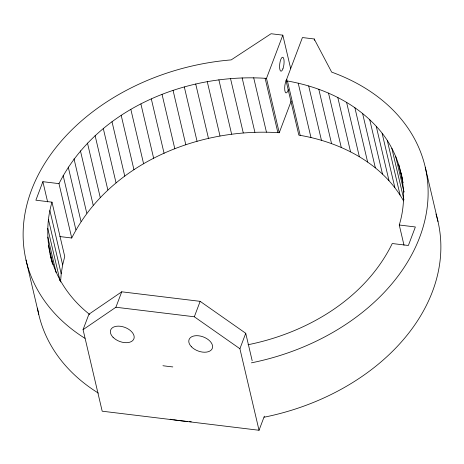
<?xml version="1.0" encoding="UTF-8"?>
<svg xmlns="http://www.w3.org/2000/svg" width="464" height="464" viewBox="0 0 464 464"><rect width="100%" height="100%" fill="white"/><g stroke="black" fill="none" stroke-linecap="round" stroke-linejoin="round"><path stroke-width="0.7" d="M52.328 263.43C46.62 243.513 46.023 222.094 51.985 202.159L35.879 200.199L42.879 181.679L58.986 183.64L71.74 238.003L59.833 236.553M60.54 281.984L61.19 273.801L62.646 264.909L64.74 256.522L51.985 202.159M404.005 245.218L399.26 225.005C409.741 190.982 400.67 152.204 376.246 126.307C352.878 100.897 319.708 86.437 286.091 80.759L302.429 37.549L314.192 38.976L331.656 72.111A204.943 151.345 -13.2 0 1 423.603 225.278A204.943 151.345 -13.2 0 1 251.384 362.842M264.358 416.173L259.034 430.267L102.19 411.197L83.068 329.655L88.902 314.221L121.736 291.81L200.158 301.345L245.74 333.291L252.172 360.708M83.068 329.655L115.901 307.243L121.736 291.81M71.74 238.003C109.411 163.461 198.812 127.229 279.241 132.739L266.487 78.375L282.825 35.165L271.063 33.733L231.188 59.897A204.943 151.345 -13.2 0 0 38.924 173.594A204.943 151.345 -13.2 0 0 84.97 338.337M259.034 430.267L239.905 348.725L194.323 316.779L200.158 301.345M279.241 132.739L291.235 101.007M239.905 348.725L245.74 333.291M58.986 183.64C96.663 109.098 186.064 72.871 266.487 78.375M248.072 344.723C306.907 332.903 365.18 298.88 392.26 243.525L408.372 245.485L415.373 226.966L399.26 225.005M115.901 307.243L194.323 316.779M403.552 200.895C382.353 163.137 340.327 142.007 298.845 135.123L286.091 80.759M89.761 314.528C70.516 299.495 55.732 278.319 50.199 254.371M425.244 167.168L437.993 221.531M401.047 172.794L402.52 179.069M398.715 164.407L402.967 182.526M402.63 181.36L402.955 182.752M395.641 156.229L403.982 191.771M403.454 190.06L403.941 192.148M391.842 148.3L403.941 199.874M387.33 140.644L400.078 195.008M382.127 133.307L394.876 187.665M376.246 126.307L389 180.67M369.727 119.683L382.481 174.046M362.593 113.465L375.341 167.823M354.867 107.671L367.616 162.035M346.591 102.335L359.339 156.693M337.792 97.475L350.546 151.832M328.518 93.107L341.266 147.471M314.192 38.976L314.511 40.339M318.803 89.256L331.551 143.62M308.688 85.944L321.436 140.302M298.213 83.172L310.967 137.535M282.825 35.165L290.673 68.62M287.431 80.962L300.185 135.32M265.124 78.248L277.872 132.611M253.692 77.761L266.44 132.118M242.138 77.853L254.887 132.211M230.509 78.526L243.264 132.884M218.869 79.779L231.617 134.137M207.251 81.6L220 135.964M195.715 83.99L208.464 138.353M184.307 86.936L197.055 141.3M173.072 90.422L185.82 144.785M162.064 94.441L174.818 148.799M151.328 98.965L164.082 153.323M140.911 103.982L153.665 158.34M130.86 109.463L143.608 163.827M121.208 115.397L133.963 169.76M112.01 121.748L124.758 176.111M103.292 128.493L116.046 182.851M95.103 135.604L107.851 189.962M87.47 143.045L100.224 197.403M80.429 150.788L93.183 205.152M74.014 158.804L86.762 213.167M68.243 167.052L80.991 221.415M63.15 175.502L75.899 229.86M49.897 210.552L62.646 264.909M42.879 181.679L47.618 201.892M48.436 219.443L61.19 273.801M47.734 228.305L59.995 280.575M59.409 278.87L59.734 280.262M47.798 237.11L56.132 272.652M48.621 245.81L53.024 264.851M26.007 259.997L38.756 314.36M435.98 214.014A204.943 151.345 -13.2 0 1 264.132 417.206M191.278 421.793A204.943 151.345 -13.2 0 1 189.132 421.614M187.705 421.486A204.943 151.345 -13.2 0 1 173.594 419.775M172.202 419.555A204.943 151.345 -13.2 0 1 170.114 419.218M98.316 393.072A204.943 151.345 -13.2 0 1 37.497 308.113M172.817 366.92A204.943 151.345 -13.2 0 1 162.939 365.719M288.353 89.581A7.041 2.111 -83.1 0 1 284.797 90.312A7.041 2.111 -83.1 0 1 286.99 79.321M282.924 68.823A7.041 2.111 -83.1 0 0 283.017 57.345A7.041 2.111 -83.1 0 0 279.577 66.433A7.041 2.111 -83.1 0 0 282.924 68.823M191.464 346.794A12.424 7.499 20.7 0 0 211.839 349.27A12.424 7.499 20.7 0 0 198.783 335.803A12.424 7.499 20.7 0 0 191.464 346.794M113.048 337.264A12.424 7.499 20.7 0 0 133.417 339.741A12.424 7.499 20.7 0 0 120.362 326.267A12.424 7.499 20.7 0 0 113.048 337.264"/></g></svg>
